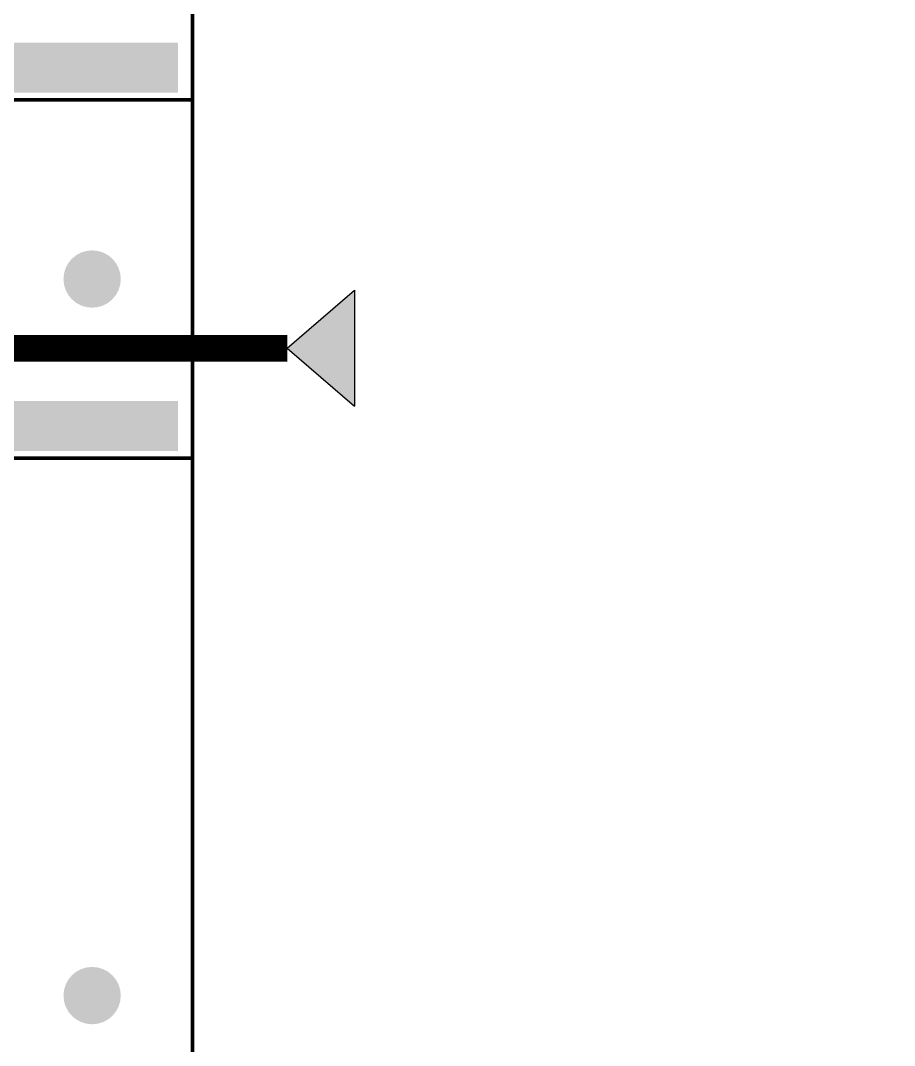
# Model space of a CAD drawing. Header units: millimetres. Extents: x -116965 to 323937, y 291661 to 566926.
# Drawn here: x -43329 to -42841, y 317111 to 317683 of the extents above; entities that cross this region are included whole.
import ezdxf

# ---------------------------------------------------------------- set-up
doc = ezdxf.new("R2010")
doc.units = ezdxf.units.MM
doc.layers.get('0').update_dxf_attribs({"lineweight": 18})
doc.layers.add('C00-00-00', color=7, linetype='Continuous')

msp = doc.modelspace()

# ---------------------------------------------------------------- hatches: boundary and pattern name
at = {"lineweight": -3, "ltscale": 5}
h = msp.add_hatch(color=1, dxfattribs=at)
h.dxf.hatch_style = 1
h.paths.add_polyline_path([(-43142.037384, 317467.553928), (-43142.037384, 317532.302612), (-43179.603785, 317499.92827)])
at = {"layer": 'C00-00-00'}
h = msp.add_hatch(color=256, dxfattribs=at)
h.dxf.hatch_style = 2
h.paths.add_polyline_path([(-43432.539577, 317670.592077), (-43240.566377, 317670.592077), (-43240.566377, 317642.595983), (-43432.539577, 317642.595983)])
h = msp.add_hatch(color=256, dxfattribs=at)
edge = h.paths.add_edge_path()
edge.add_arc((-43288.559677, 317538.610502), 15.997765, 0, 360)
h = msp.add_hatch(color=256, dxfattribs=at)
h.dxf.hatch_style = 2
h.paths.add_polyline_path([(-43432.539577, 317470.619992), (-43240.566377, 317470.619992), (-43240.566377, 317442.623902), (-43432.539577, 317442.623902)])
h = msp.add_hatch(color=256, dxfattribs=at)
edge = h.paths.add_edge_path()
edge.add_arc((-43288.559677, 317138.666333), 15.997765, 0, 360)

# ---------------------------------------------------------------- linework, layer by layer
at = {"lineweight": -3, "ltscale": 5}
for p, q in [((-43179.603785, 317499.92827), (-43142.037384, 317532.302612)), ((-43142.037384, 317532.302612), (-43142.037384, 317467.553928)), ((-43179.603785, 317499.92827), (-43142.037384, 317467.553928))]:
    msp.add_line(p, q, dxfattribs=at)
at = {"color": 1, "lineweight": -3, "ltscale": 5, "const_width": 15}
msp.add_lwpolyline([(-43179.603785, 317499.92827), (-43738.692924, 317499.92827)], dxfattribs=at)
at = {"layer": 'C00-00-00', "lineweight": 211}
msp.add_lwpolyline([(-43932.469782, 318738.443002), (-43232.567492, 318738.443002), (-43232.567492, 316538.750083), (-43932.469782, 316538.750083)], close=True, dxfattribs=at)
at = {"layer": 'C00-00-00', "lineweight": 100}
for points in [[(-43232.567492, 318638.456958), (-42832.623327, 318638.456958), (-42832.623327, 316638.736127), (-43232.567492, 316638.736127)], [(-43932.469782, 317838.568627), (-43232.567492, 317838.568627), (-43232.567492, 317638.596542), (-43932.469782, 317638.596542)], [(-43932.469782, 317638.596542), (-43232.567492, 317638.596542), (-43232.567492, 317438.624458), (-43932.469782, 317438.624458)], [(-43932.469782, 317438.624458), (-43232.567492, 317438.624458), (-43232.567492, 316838.708208), (-43932.469782, 316838.708208)]]:
    msp.add_lwpolyline(points, close=True, dxfattribs=at)

doc.saveas('drawing.dxf')
